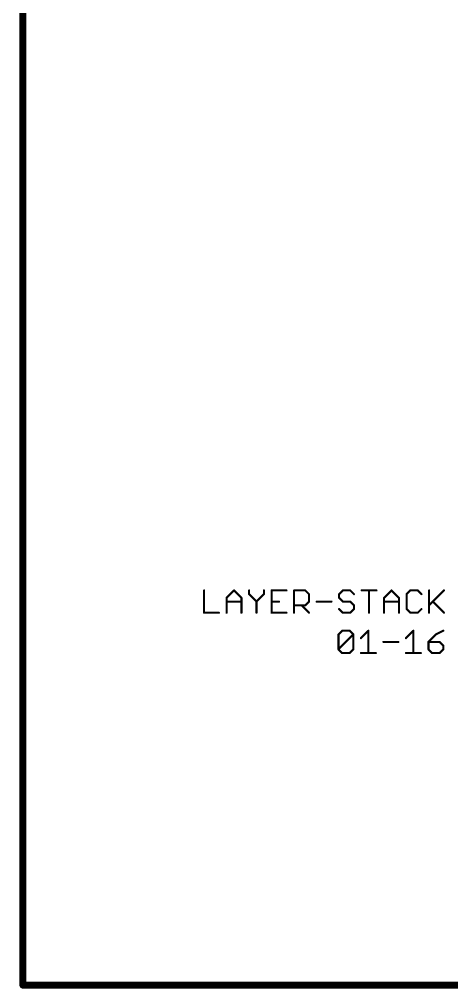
# Model space of a CAD drawing. Extents: x -1.41 to 8.41, y -3.01 to 3.01.
# Drawn here: x -1.41 to -0.172, y -3.01 to -0.233 of the extents above; entities that cross this region are included whole.
import ezdxf

# ---------------------------------------------------------------- set-up
doc = ezdxf.new("R2010")
doc.units = 0
for name, color, linetype in [('144', 253, 'CONTINUOUS'), ('145', 110, 'CONTINUOUS'), ('52', 253, 'CONTINUOUS')]:
    doc.layers.add(name, color=color, linetype=linetype)

msp = doc.modelspace()

# ---------------------------------------------------------------- linework, layer by layer
at = {"layer": '144', "const_width": 0.006}
for points in [[(-0.881, -1.868945), (-0.881, -1.933)], [(-0.816545, -1.890297), (-0.795194, -1.868945)], [(-0.816545, -1.933), (-0.816545, -1.890297)], [(-0.795194, -1.868945), (-0.773842, -1.890297)], [(-0.773842, -1.890297), (-0.773842, -1.933)], [(-0.75209, -1.868945), (-0.75209, -1.879621)], [(-0.75209, -1.879621), (-0.730739, -1.900973)], [(-0.730739, -1.900973), (-0.709387, -1.879621)], [(-0.709387, -1.879621), (-0.709387, -1.868945)], [(-0.644932, -1.868945), (-0.687635, -1.868945)], [(-0.687635, -1.868945), (-0.687635, -1.933)], [(-0.62318, -1.933), (-0.62318, -1.868945)], [(-0.62318, -1.868945), (-0.591153, -1.868945)], [(-0.591153, -1.868945), (-0.580477, -1.879621)], [(-0.580477, -1.879621), (-0.580477, -1.900973)], [(-0.483594, -1.868945), (-0.49427, -1.879621)], [(-0.49427, -1.879621), (-0.49427, -1.890297)], [(-0.49427, -1.890297), (-0.483594, -1.900973)], [(-0.462243, -1.868945), (-0.483594, -1.868945)], [(-0.451567, -1.879621), (-0.462243, -1.868945)], [(-0.429815, -1.868945), (-0.387112, -1.868945)], [(-0.408464, -1.933), (-0.408464, -1.868945)], [(-0.36536, -1.890297), (-0.344009, -1.868945)], [(-0.36536, -1.933), (-0.36536, -1.890297)], [(-0.344009, -1.868945), (-0.322657, -1.890297)], [(-0.322657, -1.890297), (-0.322657, -1.933)], [(-0.29023, -1.868945), (-0.300905, -1.879621)], [(-0.300905, -1.879621), (-0.300905, -1.922324)], [(-0.268878, -1.868945), (-0.29023, -1.868945)], [(-0.258202, -1.879621), (-0.268878, -1.868945)], [(-0.23645, -1.868945), (-0.23645, -1.933)], [(-0.23645, -1.911648), (-0.193747, -1.868945)], [(-0.816545, -1.900973), (-0.773842, -1.900973)], [(-0.730739, -1.900973), (-0.730739, -1.933)], [(-0.687635, -1.900973), (-0.666284, -1.900973)], [(-0.591153, -1.911648), (-0.62318, -1.911648)], [(-0.601829, -1.911648), (-0.580477, -1.933)], [(-0.580477, -1.900973), (-0.591153, -1.911648)], [(-0.558725, -1.900973), (-0.516022, -1.900973)], [(-0.483594, -1.900973), (-0.462243, -1.900973)], [(-0.462243, -1.900973), (-0.451567, -1.911648)], [(-0.451567, -1.911648), (-0.451567, -1.922324)], [(-0.36536, -1.900973), (-0.322657, -1.900973)], [(-0.225775, -1.900973), (-0.193747, -1.933)], [(-0.881, -1.933), (-0.838297, -1.933)], [(-0.687635, -1.933), (-0.644932, -1.933)], [(-0.483594, -1.933), (-0.49427, -1.922324)], [(-0.462243, -1.933), (-0.483594, -1.933)], [(-0.451567, -1.922324), (-0.462243, -1.933)], [(-0.300905, -1.922324), (-0.29023, -1.933)], [(-0.29023, -1.933), (-0.268878, -1.933)], [(-0.268878, -1.933), (-0.258202, -1.922324)]]:
    msp.add_lwpolyline(points, dxfattribs=at)
at = {"layer": '144', "const_width": 0.003}
for points in [[(-0.8795, -1.868945, 1), (-0.8825, -1.868945)], [(-0.815045, -1.890297, 1), (-0.818045, -1.890297)], [(-0.817606, -1.889236, 1), (-0.815484, -1.891358)], [(-0.794133, -1.867885, 1), (-0.796254, -1.870006)], [(-0.794133, -1.870006, 1), (-0.796254, -1.867885)], [(-0.772342, -1.890297, 1), (-0.775342, -1.890297)], [(-0.774903, -1.891358, 1), (-0.772781, -1.889236)], [(-0.75059, -1.868945, 1), (-0.75359, -1.868945)], [(-0.751029, -1.87856, 1), (-0.753151, -1.880682)], [(-0.75359, -1.879621, 1), (-0.75059, -1.879621)], [(-0.707887, -1.868945, 1), (-0.710887, -1.868945)], [(-0.710887, -1.879621, 1), (-0.707887, -1.879621)], [(-0.708326, -1.880682, 1), (-0.710448, -1.87856)], [(-0.687635, -1.867445, 1), (-0.687635, -1.870445)], [(-0.686135, -1.868945, 1), (-0.689135, -1.868945)], [(-0.644932, -1.870445, 1), (-0.644932, -1.867445)], [(-0.62168, -1.868945, 1), (-0.62468, -1.868945)], [(-0.62318, -1.867445, 1), (-0.62318, -1.870445)], [(-0.590092, -1.867885, 1), (-0.592213, -1.870006)], [(-0.591153, -1.870445, 1), (-0.591153, -1.867445)], [(-0.578977, -1.879621, 1), (-0.581977, -1.879621)], [(-0.581538, -1.880682, 1), (-0.579416, -1.87856)], [(-0.495331, -1.87856, 1), (-0.49321, -1.880682)], [(-0.49321, -1.889236, 1), (-0.495331, -1.891358)], [(-0.49277, -1.879621, 1), (-0.49577, -1.879621)], [(-0.483594, -1.867445, 1), (-0.483594, -1.870445)], [(-0.482534, -1.870006, 1), (-0.484655, -1.867885)], [(-0.461182, -1.867885, 1), (-0.463304, -1.870006)], [(-0.462243, -1.870445, 1), (-0.462243, -1.867445)], [(-0.452628, -1.880682, 1), (-0.450506, -1.87856)], [(-0.429815, -1.867445, 1), (-0.429815, -1.870445)], [(-0.406964, -1.868945, 1), (-0.409964, -1.868945)], [(-0.387112, -1.870445, 1), (-0.387112, -1.867445)], [(-0.366421, -1.889236, 1), (-0.3643, -1.891358)], [(-0.36386, -1.890297, 1), (-0.36686, -1.890297)], [(-0.342948, -1.867885, 1), (-0.345069, -1.870006)], [(-0.342948, -1.870006, 1), (-0.345069, -1.867885)], [(-0.321157, -1.890297, 1), (-0.324157, -1.890297)], [(-0.323718, -1.891358, 1), (-0.321596, -1.889236)], [(-0.301966, -1.87856, 1), (-0.299845, -1.880682)], [(-0.299405, -1.879621, 1), (-0.302405, -1.879621)], [(-0.29023, -1.867445, 1), (-0.29023, -1.870445)], [(-0.289169, -1.870006, 1), (-0.29129, -1.867885)], [(-0.267817, -1.867885, 1), (-0.269939, -1.870006)], [(-0.268878, -1.870445, 1), (-0.268878, -1.867445)], [(-0.259263, -1.880682, 1), (-0.257141, -1.87856)], [(-0.23495, -1.868945, 1), (-0.23795, -1.868945)], [(-0.192687, -1.870006, 1), (-0.194808, -1.867885)], [(-0.816545, -1.899473, 1), (-0.816545, -1.902473)], [(-0.773842, -1.902473, 1), (-0.773842, -1.899473)], [(-0.729239, -1.900973, 1), (-0.732239, -1.900973)], [(-0.731799, -1.899912, 1), (-0.729678, -1.902033)], [(-0.731799, -1.902033, 1), (-0.729678, -1.899912)], [(-0.687635, -1.899473, 1), (-0.687635, -1.902473)], [(-0.666284, -1.902473, 1), (-0.666284, -1.899473)], [(-0.62318, -1.910148, 1), (-0.62318, -1.913148)], [(-0.600768, -1.910588, 1), (-0.602889, -1.912709)], [(-0.592213, -1.910588, 1), (-0.590092, -1.912709)], [(-0.591153, -1.913148, 1), (-0.591153, -1.910148)], [(-0.581977, -1.900973, 1), (-0.578977, -1.900973)], [(-0.579416, -1.902033, 1), (-0.581538, -1.899912)], [(-0.558725, -1.899473, 1), (-0.558725, -1.902473)], [(-0.516022, -1.902473, 1), (-0.516022, -1.899473)], [(-0.49577, -1.890297, 1), (-0.49277, -1.890297)], [(-0.483594, -1.899473, 1), (-0.483594, -1.902473)], [(-0.484655, -1.902033, 1), (-0.482534, -1.899912)], [(-0.461182, -1.899912, 1), (-0.463304, -1.902033)], [(-0.462243, -1.902473, 1), (-0.462243, -1.899473)], [(-0.450067, -1.911648, 1), (-0.453067, -1.911648)], [(-0.452628, -1.912709, 1), (-0.450506, -1.910588)], [(-0.36536, -1.899473, 1), (-0.36536, -1.902473)], [(-0.322657, -1.902473, 1), (-0.322657, -1.899473)], [(-0.237511, -1.910588, 1), (-0.23539, -1.912709)], [(-0.224714, -1.899912, 1), (-0.226835, -1.902033)], [(-0.881, -1.9315, 1), (-0.881, -1.9345)], [(-0.8825, -1.933, 1), (-0.8795, -1.933)], [(-0.838297, -1.9345, 1), (-0.838297, -1.9315)], [(-0.818045, -1.933, 1), (-0.815045, -1.933)], [(-0.775342, -1.933, 1), (-0.772342, -1.933)], [(-0.732239, -1.933, 1), (-0.729239, -1.933)], [(-0.687635, -1.9315, 1), (-0.687635, -1.9345)], [(-0.689135, -1.933, 1), (-0.686135, -1.933)], [(-0.644932, -1.9345, 1), (-0.644932, -1.9315)], [(-0.62468, -1.933, 1), (-0.62168, -1.933)], [(-0.581538, -1.934061, 1), (-0.579416, -1.931939)], [(-0.49321, -1.921264, 1), (-0.495331, -1.923385)], [(-0.483594, -1.9315, 1), (-0.483594, -1.9345)], [(-0.484655, -1.934061, 1), (-0.482534, -1.931939)], [(-0.463304, -1.931939, 1), (-0.461182, -1.934061)], [(-0.462243, -1.9345, 1), (-0.462243, -1.9315)], [(-0.453067, -1.922324, 1), (-0.450067, -1.922324)], [(-0.450506, -1.923385, 1), (-0.452628, -1.921264)], [(-0.409964, -1.933, 1), (-0.406964, -1.933)], [(-0.36686, -1.933, 1), (-0.36386, -1.933)], [(-0.324157, -1.933, 1), (-0.321157, -1.933)], [(-0.299845, -1.921264, 1), (-0.301966, -1.923385)], [(-0.302405, -1.922324, 1), (-0.299405, -1.922324)], [(-0.29023, -1.9315, 1), (-0.29023, -1.9345)], [(-0.29129, -1.934061, 1), (-0.289169, -1.931939)], [(-0.269939, -1.931939, 1), (-0.267817, -1.934061)], [(-0.268878, -1.9345, 1), (-0.268878, -1.9315)], [(-0.257141, -1.923385, 1), (-0.259263, -1.921264)], [(-0.23795, -1.933, 1), (-0.23495, -1.933)], [(-0.194808, -1.934061, 1), (-0.192687, -1.931939)]]:
    msp.add_lwpolyline(points, format="xyb", dxfattribs=at)
at = {"layer": '145', "const_width": 0.006}
for points in [[(-0.496, -1.995121), (-0.485324, -1.984445)], [(-0.496, -2.037824), (-0.496, -1.995121)], [(-0.496, -2.037824), (-0.453297, -1.995121)], [(-0.485324, -1.984445), (-0.463973, -1.984445)], [(-0.463973, -1.984445), (-0.453297, -1.995121)], [(-0.453297, -1.995121), (-0.453297, -2.037824)], [(-0.431545, -2.005797), (-0.410194, -1.984445)], [(-0.410194, -1.984445), (-0.410194, -2.0485)], [(-0.302635, -2.005797), (-0.281284, -1.984445)], [(-0.281284, -1.984445), (-0.281284, -2.0485)], [(-0.216829, -1.995121), (-0.23818, -2.016473)], [(-0.195477, -1.984445), (-0.216829, -1.995121)], [(-0.36709, -2.016473), (-0.324387, -2.016473)], [(-0.23818, -2.016473), (-0.23818, -2.037824)], [(-0.206153, -2.016473), (-0.23818, -2.016473)], [(-0.195477, -2.027148), (-0.206153, -2.016473)], [(-0.195477, -2.037824), (-0.195477, -2.027148)], [(-0.485324, -2.0485), (-0.496, -2.037824)], [(-0.463973, -2.0485), (-0.485324, -2.0485)], [(-0.453297, -2.037824), (-0.463973, -2.0485)], [(-0.431545, -2.0485), (-0.388842, -2.0485)], [(-0.302635, -2.0485), (-0.259932, -2.0485)], [(-0.23818, -2.037824), (-0.227504, -2.0485)], [(-0.227504, -2.0485), (-0.206153, -2.0485)], [(-0.206153, -2.0485), (-0.195477, -2.037824)]]:
    msp.add_lwpolyline(points, dxfattribs=at)
at = {"layer": '145', "const_width": 0.003}
for points in [[(-0.4945, -1.995121, 1), (-0.4975, -1.995121)], [(-0.497061, -1.99406, 1), (-0.494939, -1.996182)], [(-0.485324, -1.982945, 1), (-0.485324, -1.985945)], [(-0.484264, -1.985506, 1), (-0.486385, -1.983385)], [(-0.462912, -1.983385, 1), (-0.465033, -1.985506)], [(-0.463973, -1.985945, 1), (-0.463973, -1.982945)], [(-0.451797, -1.995121, 1), (-0.454797, -1.995121)], [(-0.452236, -1.996182, 1), (-0.454358, -1.99406)], [(-0.454358, -1.996182, 1), (-0.452236, -1.99406)], [(-0.408694, -1.984445, 1), (-0.411694, -1.984445)], [(-0.409133, -1.985506, 1), (-0.411254, -1.983385)], [(-0.279784, -1.984445, 1), (-0.282784, -1.984445)], [(-0.280223, -1.985506, 1), (-0.282344, -1.983385)], [(-0.217499, -1.993779, 1), (-0.216158, -1.996463)], [(-0.215768, -1.996182, 1), (-0.217889, -1.99406)], [(-0.194806, -1.985787, 1), (-0.196148, -1.983104)], [(-0.432606, -2.004736, 1), (-0.430484, -2.006858)], [(-0.36709, -2.014973, 1), (-0.36709, -2.017973)], [(-0.324387, -2.017973, 1), (-0.324387, -2.014973)], [(-0.303696, -2.004736, 1), (-0.301574, -2.006858)], [(-0.23668, -2.016473, 1), (-0.23968, -2.016473)], [(-0.23818, -2.014973, 1), (-0.23818, -2.017973)], [(-0.239241, -2.015412, 1), (-0.237119, -2.017533)], [(-0.205092, -2.015412, 1), (-0.207213, -2.017533)], [(-0.206153, -2.017973, 1), (-0.206153, -2.014973)], [(-0.193977, -2.027148, 1), (-0.196977, -2.027148)], [(-0.196538, -2.028209, 1), (-0.194416, -2.026088)], [(-0.494939, -2.036764, 1), (-0.497061, -2.038885)], [(-0.497061, -2.036764, 1), (-0.494939, -2.038885)], [(-0.4975, -2.037824, 1), (-0.4945, -2.037824)], [(-0.485324, -2.047, 1), (-0.485324, -2.05)], [(-0.486385, -2.049561, 1), (-0.484264, -2.047439)], [(-0.465033, -2.047439, 1), (-0.462912, -2.049561)], [(-0.463973, -2.05, 1), (-0.463973, -2.047)], [(-0.454797, -2.037824, 1), (-0.451797, -2.037824)], [(-0.452236, -2.038885, 1), (-0.454358, -2.036764)], [(-0.431545, -2.047, 1), (-0.431545, -2.05)], [(-0.411694, -2.0485, 1), (-0.408694, -2.0485)], [(-0.388842, -2.05, 1), (-0.388842, -2.047)], [(-0.302635, -2.047, 1), (-0.302635, -2.05)], [(-0.282784, -2.0485, 1), (-0.279784, -2.0485)], [(-0.259932, -2.05, 1), (-0.259932, -2.047)], [(-0.237119, -2.036764, 1), (-0.239241, -2.038885)], [(-0.23968, -2.037824, 1), (-0.23668, -2.037824)], [(-0.227504, -2.047, 1), (-0.227504, -2.05)], [(-0.228565, -2.049561, 1), (-0.226444, -2.047439)], [(-0.207213, -2.047439, 1), (-0.205092, -2.049561)], [(-0.206153, -2.05, 1), (-0.206153, -2.047)], [(-0.196977, -2.037824, 1), (-0.193977, -2.037824)], [(-0.194416, -2.038885, 1), (-0.196538, -2.036764)]]:
    msp.add_lwpolyline(points, format="xyb", dxfattribs=at)
at = {"layer": '52', "const_width": 0.02}
for points in [[(-1.4, 3), (-1.4, -3)], [(-1.4, -3), (4, -3)]]:
    msp.add_lwpolyline(points, dxfattribs=at)
at = {"layer": '52', "const_width": 0.01}
for points in [[(-1.4, -2.995, 1), (-1.4, -3.005)], [(-1.405, -3, 1), (-1.395, -3)]]:
    msp.add_lwpolyline(points, format="xyb", dxfattribs=at)

doc.saveas('drawing.dxf')
